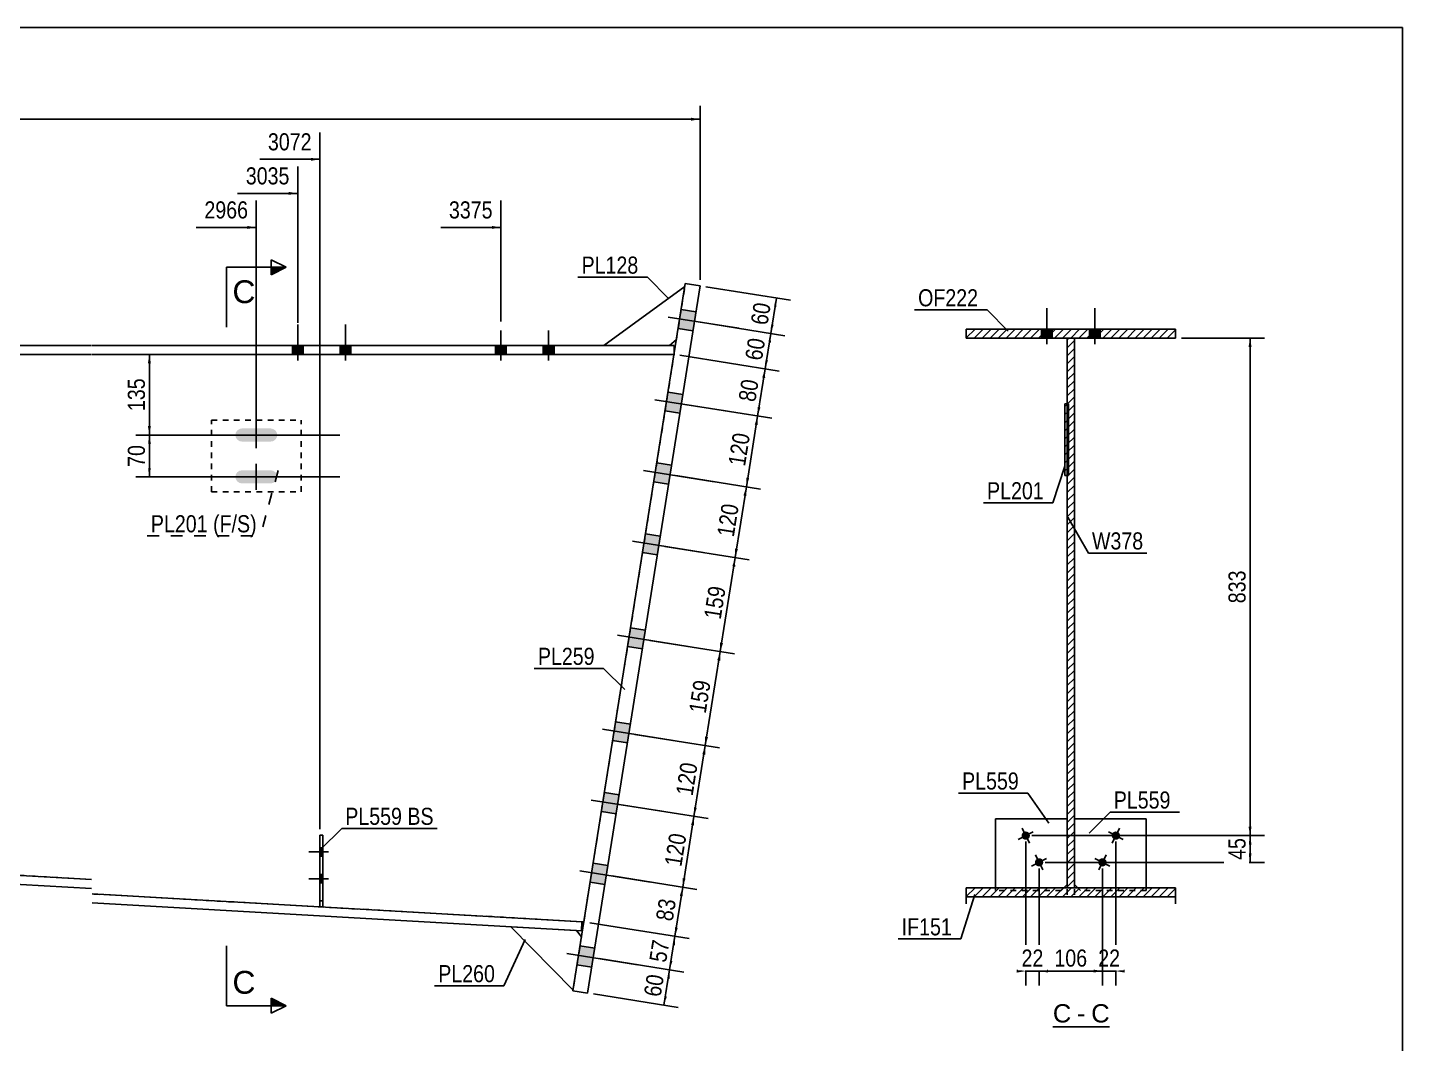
# Model space of a CAD drawing. Header units: millimetres. Extents: x -47 to 355, y -175 to 102.
# Drawn here: x 125.3 to 355.4, y -67.9 to 102.2 of the extents above; entities that cross this region are included whole.
import ezdxf

# ---------------------------------------------------------------- set-up
doc = ezdxf.new("R2010")
doc.units = ezdxf.units.MM
doc.linetypes.add('DXK_LINE_DOT1', pattern=[1.8814, 0.9407, -0.9407])
doc.linetypes.add('DXK_LINE_DOT2', pattern=[3.9198, 1.9599, -1.9599])
doc.styles.add('Arial', font='ARIAL.TTF', dxfattribs={"height": 0.2})
doc.styles.add('Arial Narrow', font='ARIALN.TTF', dxfattribs={"height": 0.2})

# ---------------------------------------------------------------- blocks, each defined once
blk = doc.blocks.new('Unknown-627303292-8140')
at = {"color": 5, "linetype": 'Continuous'}
for p, q in [((355.45, 102.22), (-44.55, 102.22)), ((355.45, -174.78), (355.45, 102.22))]:
    blk.add_line(p, q, dxfattribs=at)
blk = doc.blocks.new('Unknown-627303292-14 - 5887')
at = {"color": 7, "linetype": 'Continuous'}
blk.add_line((296.92, -65.09), (306.42, -65.09), dxfattribs=at)
at = {"color": 0, "linetype": 'Continuous'}
blk.add_wipeout([(300, -64.34), (300, -61.14), (296.92, -61.14), (296.92, -64.34)], dxfattribs=at)
blk.add_wipeout([(302.38, -64.34), (302.38, -61.14), (300.96, -61.14), (300.96, -64.34)], dxfattribs=at)
at = {"color": 96, "linetype": 'Continuous', "style": 'Arial'}
blk.add_text('C', height=3.06, dxfattribs=at).set_placement((296.92, -64.34))
at = {"color": 0, "linetype": 'Continuous'}
blk.add_wipeout([(306.42, -64.34), (306.42, -61.14), (303.34, -61.14), (303.34, -64.34)], dxfattribs=at)
at = {"color": 96, "linetype": 'Continuous', "style": 'Arial'}
for s, p in [('C', (303.34, -64.34)), ('-', (300.96, -64.34))]:
    blk.add_text(s, height=3.06, dxfattribs=at).set_placement(p)
blk = doc.blocks.new('Part-627303292-5721 - 5699')
at = {"color": 2, "linetype": 'Continuous'}
for p, q in [((216.6, -58.88), (206.19, -48.32)), ((217.17, -48.95), (206.19, -48.32)), ((218.02, -49.99), (217.17, -48.95))]:
    blk.add_line(p, q, dxfattribs=at)
at = {"color": 7, "linetype": 'DXK_LINE_DOT1'}
blk.add_line((218.02, -49.99), (216.6, -58.88), dxfattribs=at)
blk = doc.blocks.new('Part-627303292-5715 - 5699')
at = {"color": 2, "linetype": 'Continuous'}
for p, q in [((136, 49), (85.6, 49)), ((233.52, 49), (136.1, 49)), ((233.52, 47.5), (233.52, 49)), ((85.6, 47.5), (136, 47.5)), ((136.1, 47.5), (233.52, 47.5))]:
    blk.add_line(p, q, dxfattribs=at)
blk = doc.blocks.new('Part-627303292-5716 - 5699')
at = {"color": 2, "linetype": 'Continuous'}
for p, q in [((216.58, -59.02), (235.4, 59.35)), ((237.87, 58.96), (219.05, -59.41)), ((235.4, 59.35), (237.87, 58.96)), ((219.05, -59.41), (216.58, -59.02))]:
    blk.add_line(p, q, dxfattribs=at)
blk = doc.blocks.new('Part-627303292-5719 - 5699')
at = {"color": 2, "linetype": 'Continuous'}
for p, q in [((235.33, 58.88), (221.76, 49)), ((232.76, 49), (233.91, 49.99))]:
    blk.add_line(p, q, dxfattribs=at)
at = {"color": 7, "linetype": 'DXK_LINE_DOT1'}
for p, q in [((233.91, 49.99), (235.33, 58.88)), ((221.76, 49), (232.76, 49))]:
    blk.add_line(p, q, dxfattribs=at)
blk = doc.blocks.new('Part-627303292-5730 - 5699')
at = {"color": 7, "linetype": 'DXK_LINE_DOT1'}
for p, q in [((156.1, 24.5), (156.1, 36.5)), ((156.1, 36.5), (171.1, 36.5)), ((171.1, 24.5), (171.1, 36.5)), ((156.1, 24.5), (171.1, 24.5))]:
    blk.add_line(p, q, dxfattribs=at)
blk = doc.blocks.new('Part-627303292-5731 - 5699')
at = {"color": 2, "linetype": 'Continuous'}
for p, q in [((-0.02, -29), (0.06, -27.5)), ((0.06, -27.5), (35, -29.49)), ((-0.02, -29), (35, -30.99)), ((35.1, -29.56), (85.5, -32.43)), ((35.1, -31.07), (85.5, -33.94)), ((85.6, -37.53), (136, -40.4)), ((85.6, -39.04), (136, -41.91)), ((136.1, -42.82), (218.11, -47.48)), ((136.1, -44.32), (218.02, -48.98)), ((218.02, -48.98), (218.11, -47.48))]:
    blk.add_line(p, q, dxfattribs=at)
blk = doc.blocks.new('Part-627303292-5738 - 5699')
at = {"color": 7, "linetype": 'DXK_LINE_DOT1'}
for p, q in [((174.23, -44.97), (174.23, -32.97)), ((174.23, -32.97), (174.73, -32.97)), ((174.73, -44.97), (174.73, -32.97)), ((174.23, -43.97), (174.73, -43.97)), ((174.73, -44.97), (174.23, -44.97))]:
    blk.add_line(p, q, dxfattribs=at)
blk = doc.blocks.new('Part-627303292-5741 - 5699')
at = {"color": 2, "linetype": 'Continuous'}
for p, q in [((174.23, -44.97), (174.23, -32.97)), ((174.23, -32.97), (174.73, -32.97)), ((174.73, -32.97), (174.73, -44.97)), ((174.73, -44.97), (174.23, -44.97))]:
    blk.add_line(p, q, dxfattribs=at)
blk = doc.blocks.new('Part-627303292-5744 - 5699')
at = {"color": 7, "linetype": 'DXK_LINE_DOT1'}
for p, q in [((85.6, 47.5), (136, 47.5)), ((136.1, 47.5), (233.52, 47.5)), ((218.41, -47.5), (233.52, 47.5)), ((136, -40.4), (85.6, -37.53)), ((218.11, -47.48), (136.1, -42.82))]:
    blk.add_line(p, q, dxfattribs=at)
at = {"color": 2, "linetype": 'Continuous'}
blk.add_line((218.11, -47.48), (218.41, -47.5), dxfattribs=at)
blk = doc.blocks.new('Bolt-627303292-5747 - 5699')
at = {"linetype": 'Continuous'}
for points in [[(203.63, 47.5), (205.43, 47.5), (205.43, 49), (203.63, 49)], [(203.63, 47.5), (205.43, 47.5), (205.43, 49), (203.63, 49)], [(211.63, 47.5), (213.43, 47.5), (213.43, 49), (211.63, 49)], [(211.63, 47.5), (213.43, 47.5), (213.43, 49), (211.63, 49)]]:
    blk.add_hatch(color=3, dxfattribs=at).paths.add_polyline_path(points)
at = {"color": 3, "linetype": 'Continuous'}
for p, q in [((204.53, 46.5), (204.53, 51.5)), ((204.53, 46.5), (204.53, 51.5)), ((212.53, 46.5), (212.53, 51.5)), ((212.53, 46.5), (212.53, 51.5)), ((203.63, 47.5), (203.63, 49)), ((203.63, 47.5), (203.63, 49)), ((205.43, 47.5), (205.43, 49)), ((205.43, 47.5), (205.43, 49)), ((211.63, 47.5), (211.63, 49)), ((211.63, 47.5), (211.63, 49)), ((213.43, 47.5), (213.43, 49)), ((213.43, 47.5), (213.43, 49))]:
    blk.add_line(p, q, dxfattribs=at)
blk = doc.blocks.new('Bolt-627303292-5748 - 5699')
at = {"linetype": 'Continuous'}
for points in [[(169.63, 47.5), (171.43, 47.5), (171.43, 49), (169.63, 49)], [(169.63, 47.5), (171.43, 47.5), (171.43, 49), (169.63, 49)], [(177.63, 47.5), (179.43, 47.5), (179.43, 49), (177.63, 49)], [(177.63, 47.5), (179.43, 47.5), (179.43, 49), (177.63, 49)]]:
    blk.add_hatch(color=3, dxfattribs=at).paths.add_polyline_path(points)
at = {"color": 3, "linetype": 'Continuous'}
for p, q in [((170.53, 46.5), (170.53, 52.5)), ((170.53, 46.5), (170.53, 52.5)), ((178.53, 46.5), (178.53, 52.5)), ((178.53, 46.5), (178.53, 52.5)), ((169.63, 47.5), (169.63, 49)), ((169.63, 47.5), (169.63, 49)), ((171.43, 47.5), (171.43, 49)), ((171.43, 47.5), (171.43, 49)), ((177.63, 47.5), (177.63, 49)), ((177.63, 47.5), (177.63, 49)), ((179.43, 47.5), (179.43, 49)), ((179.43, 47.5), (179.43, 49))]:
    blk.add_line(p, q, dxfattribs=at)
blk = doc.blocks.new('Bolt-627303292-5749 - 5699')
at = {"linetype": 'Continuous'}
for points in [[(234.71, 55.01), (234.21, 51.85), (236.68, 51.45), (237.18, 54.61)], [(234.71, 55.01), (234.21, 51.85), (236.68, 51.45), (237.18, 54.61)], [(232.51, 41.18), (232.01, 38.02), (234.48, 37.63), (234.98, 40.79)], [(232.51, 41.18), (232.01, 38.02), (234.48, 37.63), (234.98, 40.79)], [(230.63, 29.33), (230.13, 26.17), (232.6, 25.78), (233.1, 28.94)], [(230.63, 29.33), (230.13, 26.17), (232.6, 25.78), (233.1, 28.94)], [(228.74, 17.48), (228.24, 14.32), (230.71, 13.92), (231.21, 17.09)], [(228.74, 17.48), (228.24, 14.32), (230.71, 13.92), (231.21, 17.09)], [(226.24, 1.74), (225.74, -1.42), (228.21, -1.81), (228.71, 1.35)], [(226.24, 1.74), (225.74, -1.42), (228.21, -1.81), (228.71, 1.35)], [(223.74, -13.99), (223.24, -17.15), (225.71, -17.54), (226.21, -14.38)], [(223.74, -13.99), (223.24, -17.15), (225.71, -17.54), (226.21, -14.38)], [(221.86, -25.84), (221.35, -29), (223.82, -29.39), (224.33, -26.23)], [(221.86, -25.84), (221.35, -29), (223.82, -29.39), (224.33, -26.23)], [(219.97, -37.69), (219.47, -40.85), (221.94, -41.24), (222.44, -38.08)], [(219.97, -37.69), (219.47, -40.85), (221.94, -41.24), (222.44, -38.08)], [(217.77, -51.52), (217.27, -54.68), (219.74, -55.07), (220.24, -51.91)], [(217.77, -51.52), (217.27, -54.68), (219.74, -55.07), (220.24, -51.91)]]:
    blk.add_hatch(color=3, dxfattribs=at).paths.add_polyline_path(points)
at = {"color": 3, "linetype": 'Continuous'}
for p, q in [((232.51, 53.74), (244.34, 51.86)), ((232.51, 53.74), (244.34, 51.86)), ((234.71, 55.01), (237.18, 54.61)), ((234.71, 55.01), (237.18, 54.61)), ((234.21, 51.85), (236.68, 51.45)), ((234.21, 51.85), (236.68, 51.45)), ((230.31, 39.91), (242.14, 38.03)), ((230.31, 39.91), (242.14, 38.03)), ((232.51, 41.18), (234.98, 40.79)), ((232.51, 41.18), (234.98, 40.79)), ((232.01, 38.02), (234.48, 37.63)), ((232.01, 38.02), (234.48, 37.63)), ((228.43, 28.06), (240.25, 26.18)), ((228.43, 28.06), (240.25, 26.18)), ((230.63, 29.33), (233.1, 28.94)), ((230.63, 29.33), (233.1, 28.94)), ((230.13, 26.17), (232.6, 25.78)), ((230.13, 26.17), (232.6, 25.78)), ((226.54, 16.21), (238.37, 14.33)), ((226.54, 16.21), (238.37, 14.33)), ((228.74, 17.48), (231.21, 17.09)), ((228.74, 17.48), (231.21, 17.09)), ((228.24, 14.32), (230.71, 13.92)), ((228.24, 14.32), (230.71, 13.92)), ((224.04, 0.47), (235.87, -1.41)), ((224.04, 0.47), (235.87, -1.41)), ((226.24, 1.74), (228.71, 1.35)), ((226.24, 1.74), (228.71, 1.35)), ((225.74, -1.42), (228.21, -1.81)), ((225.74, -1.42), (228.21, -1.81)), ((221.54, -15.26), (233.37, -17.14)), ((221.54, -15.26), (233.37, -17.14)), ((223.74, -13.99), (226.21, -14.38)), ((223.74, -13.99), (226.21, -14.38)), ((223.24, -17.15), (225.71, -17.54)), ((223.24, -17.15), (225.71, -17.54)), ((219.65, -27.11), (231.48, -28.99)), ((219.65, -27.11), (231.48, -28.99)), ((221.86, -25.84), (224.33, -26.23)), ((221.86, -25.84), (224.33, -26.23)), ((221.35, -29), (223.82, -29.39)), ((221.35, -29), (223.82, -29.39)), ((217.77, -38.96), (229.6, -40.84)), ((217.77, -38.96), (229.6, -40.84)), ((219.97, -37.69), (222.44, -38.08)), ((219.97, -37.69), (222.44, -38.08)), ((219.47, -40.85), (221.94, -41.24)), ((219.47, -40.85), (221.94, -41.24)), ((215.57, -52.79), (227.4, -54.67)), ((215.57, -52.79), (227.4, -54.67)), ((217.77, -51.52), (220.24, -51.91)), ((217.77, -51.52), (220.24, -51.91)), ((217.27, -54.68), (219.74, -55.07)), ((217.27, -54.68), (219.74, -55.07))]:
    blk.add_line(p, q, dxfattribs=at)
blk = doc.blocks.new('Bolt-627303292-5755 - 5699')
at = {"linetype": 'Continuous'}
for points in [[(167.02, 33.58), (167.1, 34), (167.02, 34.42), (166.78, 34.77), (166.42, 35.01), (166, 35.1), (161.2, 35.1), (160.78, 35.01), (160.42, 34.77), (160.18, 34.42), (160.1, 34), (160.18, 33.58), (160.42, 33.22), (160.78, 32.98), (161.2, 32.9), (166, 32.9), (166.42, 32.98), (166.78, 33.22)], [(167.02, 26.58), (167.1, 27), (167.02, 27.42), (166.78, 27.77), (166.42, 28.01), (166, 28.1), (161.2, 28.1), (160.78, 28.01), (160.42, 27.77), (160.18, 27.42), (160.1, 27), (160.18, 26.58), (160.42, 26.22), (160.78, 25.98), (161.2, 25.9), (166, 25.9), (166.42, 25.98), (166.78, 26.22)]]:
    blk.add_hatch(color=3, dxfattribs=at).paths.add_polyline_path(points)
at = {"color": 3, "linetype": 'Continuous'}
for p, q in [((163.6, 36.2), (163.6, 31.8)), ((161.4, 34), (165.8, 34)), ((163.6, 29.2), (163.6, 24.8)), ((161.4, 27), (165.8, 27))]:
    blk.add_line(p, q, dxfattribs=at)
blk = doc.blocks.new('Bolt-627303292-5762 - 5699')
at = {"color": 3, "linetype": 'DXK_LINE_DOT2'}
for p, q in [((175.68, -35.8), (172.38, -35.8)), ((174.73, -35.1), (174.23, -35.1)), ((174.73, -36.5), (174.23, -36.5)), ((175.68, -40.27), (172.38, -40.27)), ((174.73, -39.57), (174.23, -39.57)), ((174.73, -40.97), (174.23, -40.97))]:
    blk.add_line(p, q, dxfattribs=at)
blk = doc.blocks.new('Bolt-627303292-5765 - 5699')
at = {"linetype": 'Continuous'}
for points in [[(174.73, -36.5), (174.73, -35.1), (174.23, -35.1), (174.23, -36.5)], [(174.73, -40.97), (174.73, -39.57), (174.23, -39.57), (174.23, -40.97)]]:
    blk.add_hatch(color=3, dxfattribs=at).paths.add_polyline_path(points)
at = {"color": 3, "linetype": 'Continuous'}
for p, q in [((175.68, -35.8), (172.38, -35.8)), ((174.73, -35.1), (174.23, -35.1)), ((174.73, -36.5), (174.23, -36.5)), ((175.68, -40.27), (172.38, -40.27)), ((174.73, -39.57), (174.23, -39.57)), ((174.73, -40.97), (174.23, -40.97))]:
    blk.add_line(p, q, dxfattribs=at)
blk = doc.blocks.new('Part-627303292-5911 - 5887')
at = {"color": 2, "linetype": 'Continuous'}
for p, q in [((287.3, -30.24), (299.3, -30.24)), ((287.3, -41.79), (287.3, -30.24)), ((299.3, -30.24), (299.3, -41.24)), ((298.75, -41.79), (299.3, -41.24))]:
    blk.add_line(p, q, dxfattribs=at)
at = {"color": 7, "linetype": 'DXK_LINE_DOT1'}
for p, q in [((287.3, -30.24), (299.3, -30.24)), ((287.3, -42.24), (287.3, -41.79)), ((298.3, -42.24), (287.3, -42.24)), ((298.75, -41.79), (298.3, -42.24))]:
    blk.add_line(p, q, dxfattribs=at)
blk = doc.blocks.new('Part-627303292-5903 - 5887')
at = {"linetype": 'Continuous'}
h = blk.add_hatch(dxfattribs=at)
h.set_pattern_fill('', scale=0.3, style=0, pattern_type=0)
h.set_pattern_definition([(45, (299.52575, 27.2302), (-0.67352, 0.67352), [])])
h.paths.add_polyline_path([(298.93, 27.23), (299.53, 27.23), (299.53, 39.23), (298.93, 39.23)])
at = {"color": 7, "linetype": 'DXK_LINE_DOT1'}
for p, q in [((298.93, 27.23), (298.93, 39.23)), ((298.93, 39.23), (299.53, 39.23)), ((299.53, 39.23), (299.53, 27.23)), ((299.53, 27.23), (298.93, 27.23))]:
    blk.add_line(p, q, dxfattribs=at)
at = {"color": 2, "linetype": 'Continuous'}
for p, q in [((298.93, 39.23), (299.53, 39.23)), ((298.93, 27.23), (298.93, 39.23)), ((299.53, 27.23), (299.53, 39.23)), ((298.93, 27.23), (299.53, 27.23))]:
    blk.add_line(p, q, dxfattribs=at)
blk = doc.blocks.new('Part-627303292-5904 - 5887')
at = {"linetype": 'Continuous'}
h = blk.add_hatch(dxfattribs=at)
h.set_pattern_fill('', scale=0.3, style=0, pattern_type=0)
h.set_pattern_definition([(45, (317.42575, -43.2875), (-0.67352, 0.67352), [])])
h.paths.add_polyline_path([(282.43, -43.29), (317.43, -43.29), (317.43, -41.79), (282.43, -41.79)])
at = {"color": 7, "linetype": 'DXK_LINE_DOT1'}
for p, q in [((282.43, -42.96), (282.43, -41.79)), ((317.43, -42.96), (317.43, -41.79))]:
    blk.add_line(p, q, dxfattribs=at)
at = {"color": 2, "linetype": 'Continuous'}
for p, q in [((282.43, -43.29), (282.43, -41.79)), ((282.43, -41.79), (317.43, -41.79)), ((282.43, -44.46), (282.43, -43.29)), ((317.43, -43.29), (282.43, -43.29)), ((317.43, -41.79), (317.43, -43.29)), ((317.43, -44.46), (317.43, -43.29))]:
    blk.add_line(p, q, dxfattribs=at)
blk = doc.blocks.new('Part-627303292-5888 - 5887')
at = {"linetype": 'Continuous'}
h = blk.add_hatch(dxfattribs=at)
h.set_pattern_fill('', scale=0.3, style=0, pattern_type=0)
h.set_pattern_definition([(45, (317.42575, 50.2345), (-0.67352, 0.67352), [])])
h.paths.add_polyline_path([(282.43, 50.23), (317.43, 50.23), (317.43, 51.73), (282.43, 51.73)])
at = {"color": 2, "linetype": 'Continuous'}
for p, q in [((282.43, 50.23), (282.43, 51.73)), ((282.43, 51.73), (317.43, 51.73)), ((317.43, 51.73), (317.43, 50.23)), ((317.43, 50.23), (282.43, 50.23))]:
    blk.add_line(p, q, dxfattribs=at)
blk = doc.blocks.new('Part-627303292-5914 - 5887')
at = {"color": 2, "linetype": 'Continuous'}
for p, q in [((300.56, -41.24), (300.56, -30.24)), ((300.56, -30.24), (312.56, -30.24)), ((312.56, -30.24), (312.56, -41.79)), ((301.11, -41.79), (300.56, -41.24))]:
    blk.add_line(p, q, dxfattribs=at)
at = {"color": 7, "linetype": 'DXK_LINE_DOT1'}
for p, q in [((300.56, -30.24), (312.56, -30.24)), ((301.56, -42.24), (301.11, -41.79)), ((312.56, -42.24), (301.56, -42.24)), ((312.56, -41.79), (312.56, -42.24))]:
    blk.add_line(p, q, dxfattribs=at)
blk = doc.blocks.new('Part-627303292-5917 - 5887')
at = {"linetype": 'Continuous'}
h = blk.add_hatch(dxfattribs=at)
h.set_pattern_fill('', scale=0.3, style=0, pattern_type=0)
h.set_pattern_definition([(45, (300.52575, -41.7852), (-0.673519, 0.673519), [])])
h.paths.add_polyline_path([(299.33, -41.79), (300.53, -41.79), (300.53, 50.23), (299.33, 50.23)])
at = {"color": 2, "linetype": 'Continuous'}
for p, q in [((299.33, -41.79), (299.33, 50.23)), ((299.33, 50.23), (300.53, 50.23)), ((300.53, 50.23), (300.53, -41.79)), ((300.53, -41.79), (299.33, -41.79))]:
    blk.add_line(p, q, dxfattribs=at)
at = {"color": 7, "linetype": 'DXK_LINE_DOT1'}
for p, q in [((299.33, -42.96), (299.33, -41.79)), ((300.53, -42.96), (300.53, -41.79))]:
    blk.add_line(p, q, dxfattribs=at)
blk = doc.blocks.new('Bolt-627303292-5921 - 5887')
at = {"linetype": 'Continuous'}
for points in [[(296.83, 51.73), (295.03, 51.73), (295.03, 50.23), (296.83, 50.23)], [(296.83, 51.73), (295.03, 51.73), (295.03, 50.23), (296.83, 50.23)], [(304.83, 51.73), (303.03, 51.73), (303.03, 50.23), (304.83, 50.23)], [(304.83, 51.73), (303.03, 51.73), (303.03, 50.23), (304.83, 50.23)]]:
    blk.add_hatch(color=3, dxfattribs=at).paths.add_polyline_path(points)
at = {"color": 3, "linetype": 'Continuous'}
for p, q in [((295.93, 49.23), (295.93, 55.23)), ((295.93, 49.23), (295.93, 55.23)), ((303.93, 49.23), (303.93, 55.23)), ((303.93, 49.23), (303.93, 55.23)), ((295.03, 50.23), (295.03, 51.73)), ((295.03, 50.23), (295.03, 51.73)), ((296.83, 50.23), (296.83, 51.73)), ((296.83, 50.23), (296.83, 51.73)), ((303.03, 50.23), (303.03, 51.73)), ((303.03, 50.23), (303.03, 51.73)), ((304.83, 50.23), (304.83, 51.73)), ((304.83, 50.23), (304.83, 51.73))]:
    blk.add_line(p, q, dxfattribs=at)
blk = doc.blocks.new('Bolt-627303292-5935 - 5887')
at = {"linetype": 'Continuous'}
for points in [[(293.02, -32.75, -1), (291.76, -33.38, -1)], [(295.25, -37.22, -1), (294, -37.85, -1)]]:
    blk.add_hatch(color=3, dxfattribs=at).paths.add_polyline_path(points)
at = {"color": 3, "linetype": 'Continuous'}
for p, q in [((291.76, -31.81), (293.02, -34.32)), ((293.64, -32.44), (291.14, -33.69)), ((294, -36.28), (295.25, -38.79)), ((295.88, -36.91), (293.37, -38.16))]:
    blk.add_line(p, q, dxfattribs=at)
blk = doc.blocks.new('Bolt-627303292-5938 - 5887')
at = {"linetype": 'Continuous'}
for points in [[(308.09, -33.38, -1), (306.84, -32.75, -1)], [(305.85, -37.85, -1), (304.6, -37.22, -1)]]:
    blk.add_hatch(color=3, dxfattribs=at).paths.add_polyline_path(points)
at = {"color": 3, "linetype": 'Continuous'}
for p, q in [((308.09, -31.81), (306.84, -34.32)), ((308.71, -33.69), (306.21, -32.44)), ((305.85, -36.28), (304.6, -38.79)), ((306.48, -38.16), (303.97, -36.91))]:
    blk.add_line(p, q, dxfattribs=at)
blk = doc.blocks.new('StraightDimension-627303292-9838 - 5699')
at = {"linetype": 'Continuous'}
for points in [[(240.75, -3.7), (241.24, -2.26), (241.25, -3.78)], [(239.22, -16.55), (238.73, -17.99), (238.72, -16.47)]]:
    blk.add_hatch(color=7, dxfattribs=at).paths.add_polyline_path(points)
at = {"color": 7, "linetype": 'Continuous'}
for p, q in [((229.45, -0.38), (243.61, -2.64)), ((238.73, -17.99), (241.24, -2.26)), ((226.95, -16.12), (241.1, -18.37))]:
    blk.add_line(p, q, dxfattribs=at)
at = {"color": 0}
blk.add_wipeout([(240.36, -6.8), (236.21, -6.14), (235.16, -12.74), (239.31, -13.4)], dxfattribs=at)
at = {"color": 3, "style": 'Arial Narrow'}
blk.add_text('159', height=2.863, rotation=80.9647, dxfattribs=at).set_placement((238.81, -12.72))
blk = doc.blocks.new('StraightDimension-627303292-9842 - 5699')
at = {"linetype": 'Continuous'}
for points in [[(233.17, -51.37), (233.66, -49.92), (233.67, -51.45)], [(233.25, -54.08), (232.77, -55.52), (232.76, -54)]]:
    blk.add_hatch(color=7, dxfattribs=at).paths.add_polyline_path(points)
at = {"color": 7, "linetype": 'Continuous'}
for p, q in [((219.4, -47.66), (236.03, -50.3)), ((232.77, -55.52), (233.66, -49.92)), ((220.98, -53.65), (235.14, -55.9))]:
    blk.add_line(p, q, dxfattribs=at)
at = {"color": 0}
blk.add_wipeout([(233.44, -50.3), (229.3, -49.64), (228.53, -54.44), (232.68, -55.1)], dxfattribs=at)
at = {"color": 3, "style": 'Arial Narrow'}
blk.add_text('57', height=2.863, rotation=80.9647, dxfattribs=at).set_placement((232.18, -54.41))
blk = doc.blocks.new('StraightDimension-627303292-10078 - 5699')
at = {"linetype": 'Continuous'}
for points in [[(145.45, 46), (145.7, 47.5), (145.95, 46)], [(145.95, 35.5), (145.7, 34), (145.45, 35.5)]]:
    blk.add_hatch(color=7, dxfattribs=at).paths.add_polyline_path(points)
at = {"color": 7, "linetype": 'Continuous'}
for p, q in [((161.58, 47.5), (143.45, 47.5)), ((145.7, 34), (145.7, 47.5)), ((177.6, 34), (143.45, 34))]:
    blk.add_line(p, q, dxfattribs=at)
at = {"color": 0}
blk.add_wipeout([(145.55, 44.09), (141.35, 44.09), (141.35, 37.41), (145.55, 37.41)], dxfattribs=at)
at = {"color": 3, "style": 'Arial Narrow'}
blk.add_text('135', height=2.863, rotation=90.0002, dxfattribs=at).set_placement((144.95, 38.01))
blk = doc.blocks.new('StraightDimension-627303292-9835 - 5699')
at = {"linetype": 'Continuous'}
for points in [[(247.02, 35.73), (247.51, 37.18), (247.52, 35.65)], [(246.1, 26.77), (245.62, 25.32), (245.61, 26.85)]]:
    blk.add_hatch(color=7, dxfattribs=at).paths.add_polyline_path(points)
at = {"color": 7, "linetype": 'Continuous'}
for p, q in [((235.72, 39.05), (249.88, 36.8)), ((245.62, 25.32), (247.51, 37.18)), ((233.83, 27.2), (247.99, 24.95))]:
    blk.add_line(p, q, dxfattribs=at)
at = {"color": 0}
blk.add_wipeout([(246.94, 34.57), (242.79, 35.23), (241.74, 28.63), (245.89, 27.97)], dxfattribs=at)
at = {"color": 3, "style": 'Arial Narrow'}
blk.add_text('120', height=2.863, rotation=80.9647, dxfattribs=at).set_placement((245.39, 28.66))
blk = doc.blocks.new('StraightDimension-627303292-9836 - 5699')
at = {"linetype": 'Continuous'}
for points in [[(245.14, 23.88), (245.62, 25.32), (245.63, 23.8)], [(244.22, 14.92), (243.74, 13.47), (243.73, 14.99)]]:
    blk.add_hatch(color=7, dxfattribs=at).paths.add_polyline_path(points)
at = {"color": 7, "linetype": 'Continuous'}
for p, q in [((233.83, 27.2), (247.99, 24.95)), ((243.74, 13.47), (245.62, 25.32)), ((231.95, 15.35), (246.11, 13.1))]:
    blk.add_line(p, q, dxfattribs=at)
at = {"color": 0}
blk.add_wipeout([(245.06, 22.72), (240.91, 23.38), (239.86, 16.78), (244.01, 16.12)], dxfattribs=at)
at = {"color": 3, "style": 'Arial Narrow'}
blk.add_text('120', height=2.863, rotation=80.9647, dxfattribs=at).set_placement((243.51, 16.81))
blk = doc.blocks.new('StraightDimension-627303292-9839 - 5699')
at = {"linetype": 'Continuous'}
for points in [[(238.25, -19.43), (238.73, -17.99), (238.75, -19.51)], [(237.33, -28.4), (236.85, -29.84), (236.84, -28.32)]]:
    blk.add_hatch(color=7, dxfattribs=at).paths.add_polyline_path(points)
at = {"color": 7, "linetype": 'Continuous'}
for p, q in [((226.95, -16.12), (241.1, -18.37)), ((236.85, -29.84), (238.73, -17.99)), ((225.06, -27.97), (239.22, -30.22))]:
    blk.add_line(p, q, dxfattribs=at)
at = {"color": 0}
blk.add_wipeout([(238.17, -20.59), (234.02, -19.93), (232.97, -26.54), (237.12, -27.19)], dxfattribs=at)
at = {"color": 3, "style": 'Arial Narrow'}
blk.add_text('120', height=2.863, rotation=80.9647, dxfattribs=at).set_placement((236.62, -26.51))
blk = doc.blocks.new('StraightDimension-627303292-9840 - 5699')
at = {"linetype": 'Continuous'}
for points in [[(236.37, -31.29), (236.85, -29.84), (236.86, -31.36)], [(235.45, -40.25), (234.97, -41.69), (234.95, -40.17)]]:
    blk.add_hatch(color=7, dxfattribs=at).paths.add_polyline_path(points)
at = {"color": 7, "linetype": 'Continuous'}
for p, q in [((225.06, -27.97), (239.22, -30.22)), ((234.97, -41.69), (236.85, -29.84)), ((223.18, -39.82), (237.34, -42.07))]:
    blk.add_line(p, q, dxfattribs=at)
at = {"color": 0}
blk.add_wipeout([(236.28, -32.44), (232.14, -31.79), (231.09, -38.39), (235.23, -39.05)], dxfattribs=at)
at = {"color": 3, "style": 'Arial Narrow'}
blk.add_text('120', height=2.863, rotation=80.9647, dxfattribs=at).set_placement((234.74, -38.36))
blk = doc.blocks.new('StraightDimension-627303292-9832 - 5699')
at = {"linetype": 'Continuous'}
for points in [[(250.17, 55.49), (250.65, 56.93), (250.66, 55.41)], [(250.19, 52.44), (249.71, 51), (249.69, 52.52)]]:
    blk.add_hatch(color=7, dxfattribs=at).paths.add_polyline_path(points)
at = {"color": 7, "linetype": 'Continuous'}
for p, q in [((238.86, 58.8), (253.02, 56.55)), ((249.71, 51), (250.65, 56.93)), ((237.92, 52.88), (252.08, 50.62))]:
    blk.add_line(p, q, dxfattribs=at)
at = {"color": 0}
blk.add_wipeout([(250.41, 56.39), (246.26, 57.05), (245.5, 52.25), (249.65, 51.59)], dxfattribs=at)
at = {"color": 3, "style": 'Arial Narrow'}
blk.add_text('60', height=2.863, rotation=80.9647, dxfattribs=at).set_placement((249.15, 52.28))
blk = doc.blocks.new('StraightDimension-627303292-9841 - 5699')
at = {"linetype": 'Continuous'}
for points in [[(234.48, -43.14), (234.97, -41.69), (234.98, -43.22)], [(234.14, -48.48), (233.66, -49.92), (233.65, -48.4)]]:
    blk.add_hatch(color=7, dxfattribs=at).paths.add_polyline_path(points)
at = {"color": 7, "linetype": 'Continuous'}
for p, q in [((223.18, -39.82), (237.34, -42.07)), ((233.66, -49.92), (234.97, -41.69)), ((219.4, -47.66), (236.03, -50.3))]:
    blk.add_line(p, q, dxfattribs=at)
at = {"color": 0}
blk.add_wipeout([(234.54, -43.39), (230.4, -42.73), (229.63, -47.52), (233.78, -48.18)], dxfattribs=at)
at = {"color": 3, "style": 'Arial Narrow'}
blk.add_text('83', height=2.863, rotation=80.9647, dxfattribs=at).set_placement((233.28, -47.5))
blk = doc.blocks.new('StraightDimension-627303292-9837 - 5699')
at = {"linetype": 'Continuous'}
for points in [[(243.26, 12.03), (243.74, 13.47), (243.75, 11.95)], [(241.72, -0.82), (241.24, -2.26), (241.22, -0.74)]]:
    blk.add_hatch(color=7, dxfattribs=at).paths.add_polyline_path(points)
at = {"color": 7, "linetype": 'Continuous'}
for p, q in [((231.95, 15.35), (246.11, 13.1)), ((241.24, -2.26), (243.74, 13.47)), ((229.45, -0.38), (243.61, -2.64))]:
    blk.add_line(p, q, dxfattribs=at)
at = {"color": 0}
blk.add_wipeout([(242.86, 8.93), (238.72, 9.59), (237.67, 2.99), (241.81, 2.33)], dxfattribs=at)
at = {"color": 3, "style": 'Arial Narrow'}
blk.add_text('159', height=2.863, rotation=80.9647, dxfattribs=at).set_placement((241.32, 3.02))
blk = doc.blocks.new('StraightDimension-627303292-9833 - 5699')
at = {"linetype": 'Continuous'}
for points in [[(249.22, 49.56), (249.71, 51), (249.72, 49.48)], [(249.25, 46.52), (248.76, 45.08), (248.75, 46.6)]]:
    blk.add_hatch(color=7, dxfattribs=at).paths.add_polyline_path(points)
at = {"color": 7, "linetype": 'Continuous'}
for p, q in [((237.92, 52.88), (252.08, 50.62)), ((248.76, 45.08), (249.71, 51)), ((234.51, 47.34), (251.13, 44.7))]:
    blk.add_line(p, q, dxfattribs=at)
at = {"color": 0}
blk.add_wipeout([(249.47, 50.46), (245.32, 51.12), (244.56, 46.32), (248.7, 45.66)], dxfattribs=at)
at = {"color": 3, "style": 'Arial Narrow'}
blk.add_text('60', height=2.863, rotation=80.9647, dxfattribs=at).set_placement((248.21, 46.35))
blk = doc.blocks.new('StraightDimension-627303292-9834 - 5699')
at = {"linetype": 'Continuous'}
for points in [[(248.28, 43.63), (248.76, 45.08), (248.77, 43.56)], [(247.99, 38.62), (247.51, 37.18), (247.5, 38.7)]]:
    blk.add_hatch(color=7, dxfattribs=at).paths.add_polyline_path(points)
at = {"color": 7, "linetype": 'Continuous'}
for p, q in [((234.51, 47.34), (251.13, 44.7)), ((247.51, 37.18), (248.76, 45.08)), ((235.72, 39.05), (249.88, 36.8))]:
    blk.add_line(p, q, dxfattribs=at)
at = {"color": 0}
blk.add_wipeout([(248.37, 43.55), (244.22, 44.21), (243.46, 39.41), (247.61, 38.75)], dxfattribs=at)
at = {"color": 3, "style": 'Arial Narrow'}
blk.add_text('80', height=2.863, rotation=80.9647, dxfattribs=at).set_placement((247.11, 39.44))
blk = doc.blocks.new('StraightDimension-627303292-9843 - 5699')
at = {"linetype": 'Continuous'}
for points in [[(232.28, -56.96), (232.77, -55.52), (232.78, -57.04)], [(232.31, -60), (231.82, -61.45), (231.81, -59.93)]]:
    blk.add_hatch(color=7, dxfattribs=at).paths.add_polyline_path(points)
at = {"color": 7, "linetype": 'Continuous'}
for p, q in [((220.98, -53.65), (235.14, -55.9)), ((231.82, -61.45), (232.77, -55.52)), ((220.04, -59.57), (234.19, -61.82))]:
    blk.add_line(p, q, dxfattribs=at)
at = {"color": 0}
blk.add_wipeout([(232.53, -56.06), (228.38, -55.4), (227.62, -60.2), (231.77, -60.86)], dxfattribs=at)
at = {"color": 3, "style": 'Arial Narrow'}
blk.add_text('60', height=2.863, rotation=80.9647, dxfattribs=at).set_placement((231.27, -60.17))
blk = doc.blocks.new('StraightDimension-627303292-9980 - 5699')
at = {"linetype": 'Continuous'}
blk.add_hatch(color=7, dxfattribs=at).paths.add_polyline_path([(236.37, 87.11), (237.87, 86.86), (236.37, 86.61)])
at = {"color": 7, "linetype": 'Continuous'}
for p, q in [((237.87, 59.96), (237.87, 89.11)), ((-2, 86.86), (237.87, 86.86))]:
    blk.add_line(p, q, dxfattribs=at)
blk = doc.blocks.new('StraightDimension-627303292-10079 - 5699')
at = {"linetype": 'Continuous'}
for points in [[(145.45, 32.5), (145.7, 34), (145.95, 32.5)], [(145.95, 28.5), (145.7, 27), (145.45, 28.5)]]:
    blk.add_hatch(color=7, dxfattribs=at).paths.add_polyline_path(points)
at = {"color": 7, "linetype": 'Continuous'}
for p, q in [((177.6, 34), (143.45, 34)), ((145.7, 27), (145.7, 34)), ((177.6, 27), (143.45, 27))]:
    blk.add_line(p, q, dxfattribs=at)
at = {"color": 0}
blk.add_wipeout([(145.55, 32.92), (141.35, 32.92), (141.35, 28.07), (145.55, 28.07)], dxfattribs=at)
at = {"color": 3, "style": 'Arial Narrow'}
blk.add_text('70', height=2.863, rotation=90.0002, dxfattribs=at).set_placement((144.95, 28.67))
blk = doc.blocks.new('StraightDimension-627303292-11296 - 5699')
at = {"linetype": 'Continuous'}
blk.add_hatch(color=7, dxfattribs=at).paths.add_polyline_path([(203.03, 69), (204.53, 68.75), (203.03, 68.5)])
at = {"color": 7, "linetype": 'Continuous'}
for p, q in [((204.53, 53.02), (204.53, 73.25)), ((194.46, 68.75), (204.53, 68.75))]:
    blk.add_line(p, q, dxfattribs=at)
at = {"color": 0}
blk.add_wipeout([(203.75, 69.65), (203.75, 73.85), (195.24, 73.85), (195.24, 69.65)], dxfattribs=at)
at = {"color": 3, "style": 'Arial Narrow'}
blk.add_text('3375', height=2.863, dxfattribs=at).set_placement((195.84, 70.25))
blk = doc.blocks.new('StraightDimension-627303292-11297 - 5699')
at = {"linetype": 'Continuous'}
blk.add_hatch(color=7, dxfattribs=at).paths.add_polyline_path([(172.73, 80.4), (174.23, 80.15), (172.73, 79.9)])
at = {"color": 7, "linetype": 'Continuous'}
for p, q in [((174.23, -31.97), (174.23, 84.65)), ((164.16, 80.15), (174.23, 80.15))]:
    blk.add_line(p, q, dxfattribs=at)
at = {"color": 0}
blk.add_wipeout([(173.45, 81.05), (173.45, 85.25), (164.94, 85.25), (164.94, 81.05)], dxfattribs=at)
at = {"color": 3, "style": 'Arial Narrow'}
blk.add_text('3072', height=2.863, dxfattribs=at).set_placement((165.54, 81.65))
blk = doc.blocks.new('StraightDimension-627303292-11298 - 5699')
at = {"linetype": 'Continuous'}
blk.add_hatch(color=7, dxfattribs=at).paths.add_polyline_path([(169.03, 74.7), (170.53, 74.45), (169.03, 74.2)])
at = {"color": 7, "linetype": 'Continuous'}
for p, q in [((170.53, 52.76), (170.53, 78.95)), ((160.46, 74.45), (170.53, 74.45))]:
    blk.add_line(p, q, dxfattribs=at)
at = {"color": 0}
blk.add_wipeout([(169.75, 75.35), (169.75, 79.55), (161.24, 79.55), (161.24, 75.35)], dxfattribs=at)
at = {"color": 3, "style": 'Arial Narrow'}
blk.add_text('3035', height=2.863, dxfattribs=at).set_placement((161.84, 75.95))
blk = doc.blocks.new('StraightDimension-627303292-11299 - 5699')
at = {"linetype": 'Continuous'}
blk.add_hatch(color=7, dxfattribs=at).paths.add_polyline_path([(162.1, 69), (163.6, 68.75), (162.1, 68.5)])
at = {"color": 7, "linetype": 'Continuous'}
for p, q in [((163.6, 35), (163.6, 73.25)), ((153.54, 68.75), (163.6, 68.75))]:
    blk.add_line(p, q, dxfattribs=at)
at = {"color": 0}
blk.add_wipeout([(162.83, 69.65), (162.83, 73.85), (154.31, 73.85), (154.31, 69.65)], dxfattribs=at)
at = {"color": 3, "style": 'Arial Narrow'}
blk.add_text('2966', height=2.863, dxfattribs=at).set_placement((154.91, 70.25))
blk = doc.blocks.new('StraightDimension-627303292-6439 - 5887')
at = {"linetype": 'Continuous'}
for points in [[(329.68, -34.56), (329.93, -33.06), (330.18, -34.56)], [(330.18, -36.04), (329.93, -37.54), (329.68, -36.04)]]:
    blk.add_hatch(color=7, dxfattribs=at).paths.add_polyline_path(points)
at = {"color": 7, "linetype": 'Continuous'}
for p, q in [((293.39, -33.06), (332.33, -33.06)), ((329.93, -37.54), (329.93, -33.06)), ((295.63, -37.54), (332.33, -37.54))]:
    blk.add_line(p, q, dxfattribs=at)
at = {"color": 0}
blk.add_wipeout([(329.78, -32.87), (325.58, -32.87), (325.58, -37.73), (329.78, -37.73)], dxfattribs=at)
at = {"color": 3, "style": 'Arial Narrow'}
blk.add_text('45', height=2.863, rotation=90.0002, dxfattribs=at).set_placement((329.18, -37.13))
blk = doc.blocks.new('StraightDimension-627303292-6438 - 5887')
at = {"linetype": 'Continuous'}
for points in [[(329.68, 48.73), (329.93, 50.23), (330.18, 48.73)], [(330.18, -31.56), (329.93, -33.06), (329.68, -31.56)]]:
    blk.add_hatch(color=7, dxfattribs=at).paths.add_polyline_path(points)
at = {"color": 7, "linetype": 'Continuous'}
for p, q in [((318.43, 50.23), (332.33, 50.23)), ((329.93, -33.06), (329.93, 50.23)), ((293.39, -33.06), (332.33, -33.06))]:
    blk.add_line(p, q, dxfattribs=at)
at = {"color": 0}
blk.add_wipeout([(329.78, 11.93), (325.58, 11.93), (325.58, 5.24), (329.78, 5.24)], dxfattribs=at)
at = {"color": 3, "style": 'Arial Narrow'}
blk.add_text('833', height=2.863, rotation=90.0002, dxfattribs=at).set_placement((329.18, 5.84))
blk = doc.blocks.new('StraightDimension-627303292-6458 - 5887')
at = {"linetype": 'Continuous'}
for points in [[(303.73, -55.49), (305.23, -55.74), (303.73, -55.99)], [(308.96, -55.99), (307.46, -55.74), (308.96, -55.49)]]:
    blk.add_hatch(color=7, dxfattribs=at).paths.add_polyline_path(points)
at = {"color": 7, "linetype": 'Continuous'}
for p, q in [((307.46, -34.06), (307.46, -58.14)), ((305.23, -38.54), (305.23, -58.14)), ((305.23, -55.74), (307.46, -55.74))]:
    blk.add_line(p, q, dxfattribs=at)
at = {"color": 0}
blk.add_wipeout([(308.77, -55.59), (308.77, -51.39), (303.92, -51.39), (303.92, -55.59)], dxfattribs=at)
at = {"color": 3, "style": 'Arial Narrow'}
blk.add_text('22', height=2.863, dxfattribs=at).set_placement((304.52, -54.99))
blk = doc.blocks.new('StraightDimension-627303292-6459 - 5887')
at = {"linetype": 'Continuous'}
for points in [[(296.13, -55.99), (294.63, -55.74), (296.13, -55.49)], [(303.73, -55.49), (305.23, -55.74), (303.73, -55.99)]]:
    blk.add_hatch(color=7, dxfattribs=at).paths.add_polyline_path(points)
at = {"color": 7, "linetype": 'Continuous'}
for p, q in [((294.63, -38.54), (294.63, -58.14)), ((305.23, -38.54), (305.23, -58.14)), ((294.63, -55.74), (305.23, -55.74))]:
    blk.add_line(p, q, dxfattribs=at)
at = {"color": 0}
blk.add_wipeout([(303.27, -55.59), (303.27, -51.39), (296.58, -51.39), (296.58, -55.59)], dxfattribs=at)
at = {"color": 3, "style": 'Arial Narrow'}
blk.add_text('106', height=2.863, dxfattribs=at).set_placement((297.18, -54.99))
blk = doc.blocks.new('StraightDimension-627303292-6460 - 5887')
at = {"linetype": 'Continuous'}
for points in [[(290.89, -55.49), (292.39, -55.74), (290.89, -55.99)], [(296.13, -55.99), (294.63, -55.74), (296.13, -55.49)]]:
    blk.add_hatch(color=7, dxfattribs=at).paths.add_polyline_path(points)
at = {"color": 7, "linetype": 'Continuous'}
for p, q in [((292.39, -34.06), (292.39, -58.14)), ((294.63, -38.54), (294.63, -58.14)), ((292.39, -55.74), (294.63, -55.74))]:
    blk.add_line(p, q, dxfattribs=at)
at = {"color": 0}
blk.add_wipeout([(295.94, -55.59), (295.94, -51.39), (291.08, -51.39), (291.08, -55.59)], dxfattribs=at)
at = {"color": 3, "style": 'Arial Narrow'}
blk.add_text('22', height=2.863, dxfattribs=at).set_placement((291.68, -54.99))
blk = doc.blocks.new('MarkSet-627303292-8255 - 5699')
at = {"color": 0}
blk.add_wipeout([(187.99, -31.26), (187.99, -28.26), (178.49, -28.26), (178.49, -31.26)], dxfattribs=at)
blk.add_wipeout([(187.99, -31.26), (187.99, -28.26), (178.49, -28.26), (178.49, -31.26)], dxfattribs=at)
at = {"color": 7, "linetype": 'Continuous'}
blk.add_line((174.35, -35.4), (177.89, -31.86), dxfattribs=at)
at = {"color": 0}
blk.add_wipeout([(193.28, -31.26), (193.28, -28.26), (188.89, -28.26), (188.89, -31.26)], dxfattribs=at)
blk.add_wipeout([(193.28, -31.26), (193.28, -28.26), (188.89, -28.26), (188.89, -31.26)], dxfattribs=at)
at = {"color": 7, "linetype": 'Continuous'}
blk.add_line((177.89, -31.86), (193.88, -31.86), dxfattribs=at)
at = {"color": 3, "style": 'Arial Narrow'}
for s, p in [('PL559', (178.49, -31.26)), ('BS', (188.89, -31.26))]:
    blk.add_text(s, height=2.863, dxfattribs=at).set_placement(p)
blk = doc.blocks.new('Mark-627303292-8263 - 5699')
at = {"color": 7, "linetype": 'Continuous'}
blk.add_line((225.27, -8.62), (221.73, -5.08), dxfattribs=at)
at = {"color": 0}
blk.add_wipeout([(220.23, -4.48), (220.23, -1.48), (210.73, -1.48), (210.73, -4.48)], dxfattribs=at)
blk.add_wipeout([(220.23, -4.48), (220.23, -1.48), (210.73, -1.48), (210.73, -4.48)], dxfattribs=at)
at = {"color": 7, "linetype": 'Continuous'}
blk.add_line((210.13, -5.08), (221.73, -5.08), dxfattribs=at)
at = {"color": 3, "style": 'Arial Narrow'}
blk.add_text('PL259', height=2.863, dxfattribs=at).set_placement((210.73, -4.48))
blk = doc.blocks.new('SectionMark-627303292-6006 - 5699')
at = {"linetype": 'Continuous'}
for points in [[(166.1, 60.83), (166.1, 62.08), (168.6, 62.08)], [(166.1, -61.53), (166.1, -60.28), (168.6, -61.53)]]:
    blk.add_hatch(color=30, dxfattribs=at).paths.add_polyline_path(points)
at = {"color": 30, "linetype": 'Continuous'}
for p, q in [((166.1, 60.83), (166.1, 63.33)), ((166.1, 63.33), (168.6, 62.08)), ((158.6, 62.08), (168.6, 62.08)), ((168.6, 62.08), (166.1, 60.83)), ((158.6, -61.53), (168.6, -61.53)), ((168.6, -61.53), (166.1, -60.28)), ((166.1, -60.28), (166.1, -62.78)), ((168.6, -61.53), (166.1, -62.78))]:
    blk.add_line(p, q, dxfattribs=at)
at = {"color": 0, "linetype": 'Continuous'}
for points in [[(163.45, 56.08), (163.45, 60.08), (159.6, 60.08), (159.6, 56.08)], [(163.45, -59.53), (163.45, -55.53), (159.6, -55.53), (159.6, -59.53)]]:
    blk.add_wipeout(points, dxfattribs=at)
at = {"color": 30, "linetype": 'Continuous'}
for p, q in [((158.6, 62.08), (158.6, 52.08)), ((158.6, -61.53), (158.6, -51.53))]:
    blk.add_line(p, q, dxfattribs=at)
at = {"color": 96, "linetype": 'Continuous', "style": 'Arial'}
for p in [(159.6, 56.08), (159.6, -59.53)]:
    blk.add_text('C', height=3.82, dxfattribs=at).set_placement(p)
blk = doc.blocks.new('Mark-627303292-8266 - 5699')
at = {"color": 7, "linetype": 'Continuous'}
blk.add_line((232.58, 56.87), (229.05, 60.41), dxfattribs=at)
at = {"color": 0}
blk.add_wipeout([(227.55, 61.01), (227.55, 64.01), (218.04, 64.01), (218.04, 61.01)], dxfattribs=at)
blk.add_wipeout([(227.55, 61.01), (227.55, 64.01), (218.04, 64.01), (218.04, 61.01)], dxfattribs=at)
at = {"color": 7, "linetype": 'Continuous'}
blk.add_line((217.44, 60.41), (229.05, 60.41), dxfattribs=at)
at = {"color": 3, "style": 'Arial Narrow'}
blk.add_text('PL128', height=2.863, dxfattribs=at).set_placement((218.04, 61.01))
blk = doc.blocks.new('Mark-627303292-8269 - 5699')
at = {"color": 7, "linetype": 'Continuous'}
blk.add_line((208.59, -50.46), (205.05, -58.2), dxfattribs=at)
at = {"color": 0}
blk.add_wipeout([(203.55, -57.6), (203.55, -54.6), (194.05, -54.6), (194.05, -57.6)], dxfattribs=at)
blk.add_wipeout([(203.55, -57.6), (203.55, -54.6), (194.05, -54.6), (194.05, -57.6)], dxfattribs=at)
at = {"color": 7, "linetype": 'Continuous'}
blk.add_line((193.45, -58.2), (205.05, -58.2), dxfattribs=at)
at = {"color": 3, "style": 'Arial Narrow'}
blk.add_text('PL260', height=2.863, dxfattribs=at).set_placement((194.05, -57.6))
blk = doc.blocks.new('Mark-627303292-11381 - 5699')
at = {"color": 0}
blk.add_wipeout([(155.46, 17.71), (155.46, 20.71), (145.95, 20.71), (145.95, 17.71)], dxfattribs=at)
blk.add_wipeout([(155.46, 17.71), (155.46, 20.71), (145.95, 20.71), (145.95, 17.71)], dxfattribs=at)
blk.add_wipeout([(163.65, 17.71), (163.65, 20.71), (156.36, 20.71), (156.36, 17.71)], dxfattribs=at)
blk.add_wipeout([(163.65, 17.71), (163.65, 20.71), (156.36, 20.71), (156.36, 17.71)], dxfattribs=at)
at = {"color": 7, "linetype": 'DXK_LINE_DOT2'}
for p in [(167.26, 28.06), (145.35, 17.11)]:
    blk.add_line(p, (164.25, 17.11), dxfattribs=at)
at = {"color": 3, "style": 'Arial Narrow'}
for s, p in [('(F/', (156.36, 17.71)), ('S)', (160.37, 17.71)), ('PL201', (145.95, 17.71))]:
    blk.add_text(s, height=2.863, dxfattribs=at).set_placement(p)
blk = doc.blocks.new('Mark-627303292-10636 - 5887')
at = {"color": 0}
blk.add_wipeout([(316.62, -28.53), (316.62, -25.53), (307.12, -25.53), (307.12, -28.53)], dxfattribs=at)
blk.add_wipeout([(316.62, -28.53), (316.62, -25.53), (307.12, -25.53), (307.12, -28.53)], dxfattribs=at)
at = {"color": 7, "linetype": 'Continuous'}
for p, q in [((302.99, -32.66), (306.52, -29.13)), ((306.52, -29.13), (318.12, -29.13))]:
    blk.add_line(p, q, dxfattribs=at)
at = {"color": 3, "style": 'Arial Narrow'}
blk.add_text('PL559', height=2.863, dxfattribs=at).set_placement((307.12, -28.53))
blk = doc.blocks.new('Mark-627303292-10210 - 5887')
at = {"color": 7, "linetype": 'Continuous'}
blk.add_line((289.46, 51.41), (285.92, 54.94), dxfattribs=at)
at = {"color": 0}
blk.add_wipeout([(284.42, 55.54), (284.42, 58.54), (274.37, 58.54), (274.37, 55.54)], dxfattribs=at)
blk.add_wipeout([(284.42, 55.54), (284.42, 58.54), (274.37, 58.54), (274.37, 55.54)], dxfattribs=at)
at = {"color": 7, "linetype": 'Continuous'}
blk.add_line((273.77, 54.94), (285.92, 54.94), dxfattribs=at)
at = {"color": 3, "style": 'Arial Narrow'}
blk.add_text('OF222', height=2.863, dxfattribs=at).set_placement((274.37, 55.54))
blk = doc.blocks.new('Mark-627303292-6584 - 5887')
at = {"color": 7, "linetype": 'Continuous'}
blk.add_line((298.93, 28.76), (296.92, 22.64), dxfattribs=at)
at = {"color": 0}
blk.add_wipeout([(295.42, 23.24), (295.42, 26.24), (285.91, 26.24), (285.91, 23.24)], dxfattribs=at)
blk.add_wipeout([(295.42, 23.24), (295.42, 26.24), (285.91, 26.24), (285.91, 23.24)], dxfattribs=at)
at = {"color": 7, "linetype": 'Continuous'}
blk.add_line((285.31, 22.64), (296.92, 22.64), dxfattribs=at)
at = {"color": 3, "style": 'Arial Narrow'}
blk.add_text('PL201', height=2.863, dxfattribs=at).set_placement((285.91, 23.24))
blk = doc.blocks.new('Mark-627303292-6596 - 5887')
at = {"color": 0}
blk.add_wipeout([(312.05, 14.84), (312.05, 17.84), (303.47, 17.84), (303.47, 14.84)], dxfattribs=at)
blk.add_wipeout([(312.05, 14.84), (312.05, 17.84), (303.47, 17.84), (303.47, 14.84)], dxfattribs=at)
at = {"color": 7, "linetype": 'Continuous'}
for p, q in [((299.44, 20.23), (302.87, 14.24)), ((302.87, 14.24), (312.65, 14.24))]:
    blk.add_line(p, q, dxfattribs=at)
at = {"color": 3, "style": 'Arial Narrow'}
blk.add_text('W378', height=2.863, dxfattribs=at).set_placement((303.47, 14.84))
blk = doc.blocks.new('Mark-627303292-8223 - 5887')
at = {"color": 7, "linetype": 'Continuous'}
blk.add_line((283.86, -42.93), (281.52, -50.36), dxfattribs=at)
at = {"color": 0}
blk.add_wipeout([(280.02, -49.76), (280.02, -46.76), (271.62, -46.76), (271.62, -49.76)], dxfattribs=at)
blk.add_wipeout([(280.02, -49.76), (280.02, -46.76), (271.62, -46.76), (271.62, -49.76)], dxfattribs=at)
at = {"color": 7, "linetype": 'Continuous'}
blk.add_line((271.02, -50.36), (281.52, -50.36), dxfattribs=at)
at = {"color": 3, "style": 'Arial Narrow'}
blk.add_text('IF151', height=2.863, dxfattribs=at).set_placement((271.62, -49.76))
blk = doc.blocks.new('Mark-627303292-8232 - 5887')
at = {"color": 7, "linetype": 'Continuous'}
blk.add_line((296.27, -30.98), (292.73, -25.95), dxfattribs=at)
at = {"color": 0}
blk.add_wipeout([(291.23, -25.35), (291.23, -22.35), (281.73, -22.35), (281.73, -25.35)], dxfattribs=at)
blk.add_wipeout([(291.23, -25.35), (291.23, -22.35), (281.73, -22.35), (281.73, -25.35)], dxfattribs=at)
at = {"color": 7, "linetype": 'Continuous'}
blk.add_line((281.13, -25.95), (292.73, -25.95), dxfattribs=at)
at = {"color": 3, "style": 'Arial Narrow'}
blk.add_text('PL559', height=2.863, dxfattribs=at).set_placement((281.73, -25.35))

msp = doc.modelspace()

# ---------------------------------------------------------------- block references
for name in ['Unknown-627303292-8140', 'Part-627303292-5716 - 5699', 'Part-627303292-5719 - 5699', 'Bolt-627303292-5749 - 5699', 'Bolt-627303292-5921 - 5887', 'Bolt-627303292-5748 - 5699', 'Bolt-627303292-5747 - 5699', 'Part-627303292-5888 - 5887', 'Part-627303292-5715 - 5699', 'Part-627303292-5917 - 5887', 'Part-627303292-5744 - 5699', 'Part-627303292-5903 - 5887', 'Part-627303292-5730 - 5699', 'Bolt-627303292-5755 - 5699', 'Part-627303292-5731 - 5699', 'Part-627303292-5911 - 5887', 'Bolt-627303292-5935 - 5887', 'Part-627303292-5914 - 5887', 'Bolt-627303292-5938 - 5887', 'Part-627303292-5738 - 5699', 'Part-627303292-5741 - 5699', 'Bolt-627303292-5762 - 5699', 'Bolt-627303292-5765 - 5699', 'Part-627303292-5904 - 5887', 'Part-627303292-5721 - 5699']:
    msp.add_blockref(name, (0, 0))

# ---------------------------------------------------------------- next in the draw order: block references
for name in ['StraightDimension-627303292-9832 - 5699', 'Mark-627303292-10210 - 5887', 'StraightDimension-627303292-10078 - 5699', 'StraightDimension-627303292-9835 - 5699', 'Mark-627303292-8263 - 5699', 'StraightDimension-627303292-9838 - 5699', 'StraightDimension-627303292-6439 - 5887', 'Mark-627303292-8223 - 5887', 'StraightDimension-627303292-9842 - 5699', 'Mark-627303292-8269 - 5699', 'Unknown-627303292-14 - 5887']:
    msp.add_blockref(name, (0, 0))

# ---------------------------------------------------------------- next in the draw order: block references
for name in ['StraightDimension-627303292-9980 - 5699', 'StraightDimension-627303292-9833 - 5699', 'StraightDimension-627303292-6438 - 5887', 'StraightDimension-627303292-10079 - 5699', 'StraightDimension-627303292-9836 - 5699', 'StraightDimension-627303292-9839 - 5699', 'StraightDimension-627303292-9843 - 5699']:
    msp.add_blockref(name, (0, 0))

# ---------------------------------------------------------------- next in the draw order: block references
for name in ['StraightDimension-627303292-11297 - 5699', 'StraightDimension-627303292-11296 - 5699', 'Mark-627303292-8266 - 5699', 'StraightDimension-627303292-9834 - 5699', 'Mark-627303292-6584 - 5887', 'Mark-627303292-6596 - 5887', 'StraightDimension-627303292-9837 - 5699', 'Mark-627303292-8232 - 5887', 'Mark-627303292-10636 - 5887', 'StraightDimension-627303292-9840 - 5699', 'StraightDimension-627303292-6458 - 5887']:
    msp.add_blockref(name, (0, 0))

# ---------------------------------------------------------------- next in the draw order: block references
for name in ['StraightDimension-627303292-11298 - 5699', 'MarkSet-627303292-8255 - 5699', 'StraightDimension-627303292-6459 - 5887', 'StraightDimension-627303292-9841 - 5699']:
    msp.add_blockref(name, (0, 0))

# ---------------------------------------------------------------- next in the draw order: block references
for name in ['StraightDimension-627303292-11299 - 5699', 'StraightDimension-627303292-6460 - 5887']:
    msp.add_blockref(name, (0, 0))

# ---------------------------------------------------------------- next in the draw order: block references
msp.add_blockref('SectionMark-627303292-6006 - 5699', (0, 0))

# ---------------------------------------------------------------- next in the draw order: block references
msp.add_blockref('Mark-627303292-11381 - 5699', (0, 0))

doc.saveas('drawing.dxf')
